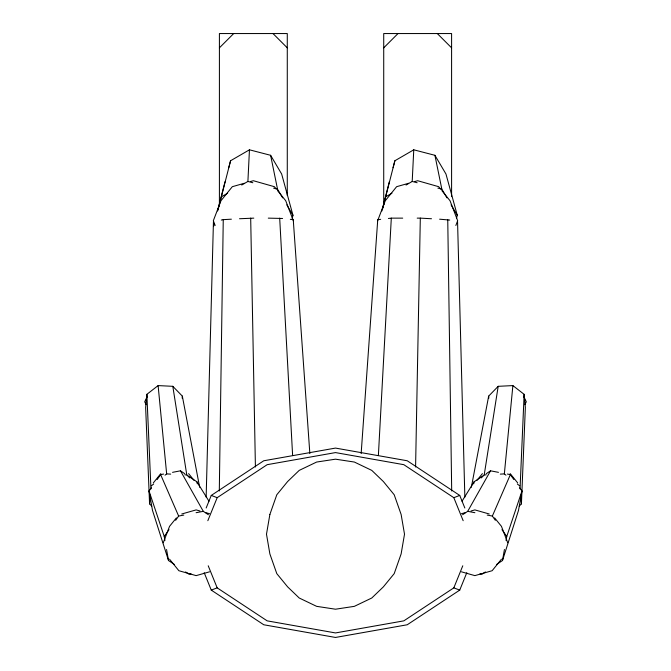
<?xml version="1.0" encoding="UTF-8"?>
<svg xmlns="http://www.w3.org/2000/svg" width="671" height="671" viewBox="0 0 671 671"><rect width="100%" height="100%" fill="white"/><g stroke="black" fill="none" stroke-linecap="round" stroke-linejoin="round"><path stroke-width="1.01" d="M219.3 490.971L223.25 219.635L231.378 219.191M415.584 467.008L420.314 218.125L417.203 218.134M206.148 497.127L213.437 221.774M519.253 506.11L521.426 503.871L525.351 407.448L524.135 394.338L512.887 385.59L498.192 386.32L488.664 396.116L471.344 487.314M520.042 488.899L524.135 394.338M241.728 185.028L247.901 181.455L249.453 149.809L270.614 155.303L281.652 173.999L292.975 215.324L292.179 218.36M406.039 185.028L412.204 181.455L413.764 149.809L434.917 155.303L445.963 173.999L457.287 215.324L456.49 218.36M378.377 455.517L391.31 218.142L402.709 218.134M361.149 453.579L377.748 219.66L380.658 219.333M199.656 487.314L182.336 396.116L172.808 386.32L158.113 385.59L146.865 394.338L145.649 407.448L149.574 503.871L151.747 506.11M149.574 503.871L150.22 496.884M150.958 488.899L146.865 394.338M182.151 398.129L182.336 396.116M505.968 475.177L504.34 473.911L512.887 385.59M481.308 477.903L484.21 474.917L498.192 386.32M473.709 483.85L474.07 481.812L482.734 476.024M496.515 564.521L502.478 560.537L504.441 549.499M506.051 540.465L506.764 536.448L521.954 491.021L519.639 487.742M521.954 491.021L518.507 510.396L502.478 560.537M217.991 209.931L230.572 160.755L249.453 149.809M382.571 208.916L394.884 160.755L413.764 149.809M217.572 210.979L225.037 181.715M381.883 210.979L389.348 181.715M228.727 167.742L230.572 160.755M213.714 226.119L214.25 224.097M393.038 167.742L394.884 160.755M163.279 542.764L169.553 526.332L176.381 517.886M377.647 220.717L385.288 200.721L396.62 186.689L408.639 183.275M455.844 225.481L457.664 220.717L450.023 200.721L441.837 190.589M206.165 507.989L211.264 495.424L263.77 460.767L335.5 448.085L407.23 460.767L459.736 495.424L464.835 507.989M207.834 520.704L217.178 497.681L267.184 464.676L335.5 452.59L403.816 464.676L453.822 497.681L463.166 520.704M208.22 565.787L217.178 587.855L267.184 620.86L335.5 632.938L403.816 620.86L453.822 587.855L462.78 565.787M204.202 572.715L211.264 590.111L263.77 624.768L335.5 637.45L407.23 624.768L459.736 590.111L466.798 572.715M495.357 520.31L492.355 516.066L510.363 474.623L507.393 474.053M147.469 396.158L144.701 401.778L146.085 404.596M524.915 404.596L526.299 401.778L523.531 396.158M462.587 514.741L467.704 511.327L490.535 470.816L498.469 472.342M462.025 501.203L474.07 481.812M174.485 564.521L168.522 560.537L152.493 510.396L149.046 491.021L151.361 487.742M157.157 479.547L160.637 474.623L163.607 474.053M164.949 540.465L164.236 536.448L169.042 529.654M175.643 520.31L178.645 516.066L183.779 515.076M153.323 482.885L160.814 473.617M476.779 480.57L482.399 473.617M501.447 559.195L492.137 570.719L474.858 575.626L461.422 571.809M219.409 47.834L233.701 33.55M383.72 47.834L398.012 33.55M151.235 485.905L153.676 484.009M165.032 475.177L166.66 473.911L170.686 474.112M486.198 473.709L490.535 470.816M485.427 571.935L482.021 574.208L479.966 573.814M221.472 196.771L227.637 193.198M385.775 196.771L391.948 193.198M211.264 590.111L217.178 587.855M453.822 497.681L459.736 495.424M244.328 183.275L232.317 186.689L220.977 200.721L213.336 220.717L215.156 225.481M250.342 181.564L253.344 180.717L274.38 186.689L276.267 189.029M414.653 181.564L417.656 180.717L438.683 186.689L440.579 189.029M181.74 513.994L196.142 509.901L199.983 511M209.578 571.809L196.142 575.626L178.863 570.719L169.553 559.195M461.422 513.726L465.263 512.636M471.017 511L474.858 509.901L489.26 513.994M221.287 220.063L223.25 219.635M172.531 472.342L180.465 470.816L184.802 473.709M196.108 512.703L203.296 511.327L208.413 514.741M191.034 573.814L188.979 574.208L185.573 571.935M388.408 218.469L391.31 218.142M239.513 218.746L253.797 218.134M484.21 474.917L486.223 474.816M500.314 474.112L504.34 473.911M268.291 218.134L282.592 218.469M184.777 474.816L186.79 474.917L189.692 477.903M420.314 218.125L431.487 218.746M439.622 219.191L449.713 220.063M290.342 219.333L293.252 219.66L309.851 453.579M467.704 511.327L474.892 512.703M487.221 515.076L492.355 516.066M412.204 181.455L417.144 182.738M437.878 188.115L441.828 189.138L446.978 197.87M247.901 181.455L252.833 182.738M273.567 188.115L277.517 189.138L282.667 197.87M205.737 512.636L209.578 513.726M211.264 495.424L217.178 497.681M453.822 587.855L459.736 590.111M188.266 476.024L196.93 481.812L208.975 501.203M517.324 484.009L519.765 485.905M437.299 33.55L451.591 47.834M272.988 33.55L287.28 47.834M510.186 473.617L517.677 482.885M277.526 190.589L285.712 200.721L293.353 220.717M494.619 517.886L501.447 526.332L507.721 542.764M188.601 473.617L194.221 480.57M510.363 474.623L513.843 479.547M501.958 529.654L506.764 536.448M451.105 204.848L457.287 215.324M286.794 204.848L292.975 215.324M180.465 470.816L203.296 511.327M160.637 474.623L178.645 516.066M149.046 491.021L164.236 536.448M434.917 155.303L441.828 189.138M270.614 155.303L277.517 189.138M196.93 481.812L197.291 483.85M166.559 549.499L168.522 560.537M172.808 386.32L186.79 474.917M158.113 385.59L166.66 473.911M520.78 496.884L521.426 503.871M488.664 396.116L488.849 398.129M279.69 218.142L292.623 455.517M457.563 221.774L464.852 497.127M250.686 218.125L255.416 467.008M447.75 219.635L451.7 490.971M451.591 196.62L451.591 33.55L383.72 33.55L383.72 205.007M287.28 195.571L287.28 33.55L219.409 33.55L219.409 205.007M269.868 514.481L266.488 534.191L269.868 553.91L276.796 573.63L287.624 586.857L299.216 598.004L316.645 606.349L335.5 609.209L354.355 606.349L371.784 598.004L383.376 586.857L394.204 573.63L401.132 553.91L404.512 534.191L401.132 514.481L394.204 494.762L383.376 481.535L371.784 470.388L354.355 462.042L335.5 459.182L316.645 462.042L299.216 470.388L287.624 481.535L276.796 494.762L269.868 514.481"/></g></svg>
